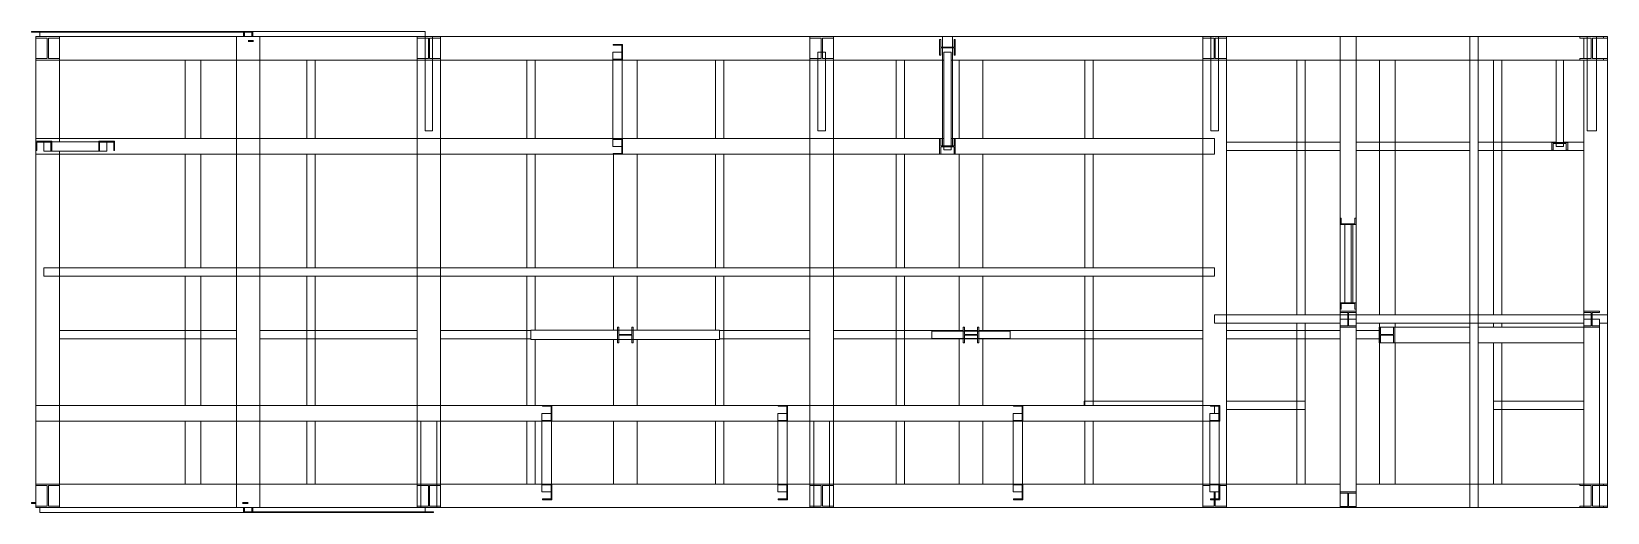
# Model space of a CAD drawing. Header units: inches. Extents: x -430764 to 624329, y 7374 to 217374.
# Drawn here: x -254623 to -244595, y 124047 to 127110 of the extents above; entities that cross this region are included whole.
import ezdxf

# ---------------------------------------------------------------- set-up
doc = ezdxf.new("R2010")
doc.units = ezdxf.units.IN
doc.header["$MEASUREMENT"] = 0
doc.layers.add('CABLETRAYLAYOUT-EMBED 2_DWG$0$DwgTemplate', color=7, linetype='Continuous', lineweight=9)

msp = doc.modelspace()

# ---------------------------------------------------------------- linework, layer by layer
at = {"layer": 'CABLETRAYLAYOUT-EMBED 2_DWG$0$DwgTemplate', "color": 252, "linetype": 'Continuous'}
for p, q in [((-254623, 127110), (-253273, 127110)), ((-254623, 127105), (-254623, 127110)), ((-253273, 127105), (-254623, 127105)), ((-254595, 126411), (-254595, 127078)), ((-254595, 127078), (-254445, 127078)), ((-254595, 126928), (-254595, 127078)), ((-252170, 127078), (-254595, 127078)), ((-254595, 127078), (-254595, 127068)), ((-254445, 127078), (-254595, 127078)), ((-254595, 127068), (-254523, 127068)), ((-254571, 127078), (-254571, 127105)), ((-254523, 127068), (-254523, 126938)), ((-254516, 127068), (-254516, 126938)), ((-254445, 127068), (-254516, 127068)), ((-254445, 126408), (-254445, 127078)), ((-254445, 127068), (-254445, 127078)), ((-253320, 127078), (-253170, 127078)), ((-253320, 124078), (-253320, 127078)), ((-253274, 127105), (-253274, 127078)), ((-253216, 127110), (-253273, 127110)), ((-253273, 127110), (-253273, 127105)), ((-253273, 127105), (-253221, 127105)), ((-253269, 127078), (-253269, 127105)), ((-253221, 127105), (-253221, 127078)), ((-252119, 127110), (-253216, 127110)), ((-253216, 127078), (-253216, 127110)), ((-253170, 124078), (-253170, 127078)), ((-252170, 127078), (-252170, 127068)), ((-252020, 127078), (-252170, 127078)), ((-252170, 126938), (-252170, 127068)), ((-252170, 127068), (-252098, 127068)), ((-252119, 127110), (-252119, 127078)), ((-252119, 127078), (-252119, 126478)), ((-252119, 127078), (-252071, 127078)), ((-252098, 127068), (-252098, 126938)), ((-252091, 127068), (-252020, 127068)), ((-252091, 126938), (-252091, 127068)), ((-252071, 127078), (-252071, 126478)), ((-247170, 127078), (-252020, 127078)), ((-252020, 127068), (-252020, 127078)), ((-252020, 126938), (-252020, 127068)), ((-249670, 127078), (-249520, 127078)), ((-249670, 127077), (-249670, 127078)), ((-249520, 127078), (-249670, 127078)), ((-249670, 127078), (-249670, 127077)), ((-249670, 127077), (-249670, 127067)), ((-249520, 127077), (-249670, 127077)), ((-249670, 126937), (-249670, 127067)), ((-249670, 127067), (-249598, 127067)), ((-249598, 127067), (-249598, 126937)), ((-249591, 127067), (-249520, 127067)), ((-249591, 126937), (-249591, 127067)), ((-249520, 127077), (-249520, 127078)), ((-249520, 127077), (-249520, 127078)), ((-249520, 127067), (-249520, 127077)), ((-249520, 126937), (-249520, 127067)), ((-248826, 127078), (-248763, 127078)), ((-248826, 127011), (-248826, 127078)), ((-248763, 127011), (-248763, 127078)), ((-247170, 127078), (-247170, 127068)), ((-247020, 127078), (-247170, 127078)), ((-247170, 126938), (-247170, 127068)), ((-247170, 127068), (-247098, 127068)), ((-247119, 127078), (-247119, 126478)), ((-247119, 127078), (-247071, 127078)), ((-247098, 127068), (-247098, 126938)), ((-247091, 127068), (-247020, 127068)), ((-247091, 126938), (-247091, 127068)), ((-247071, 127078), (-247071, 126478)), ((-244770, 127078), (-247020, 127078)), ((-247020, 127068), (-247020, 127078)), ((-247020, 126938), (-247020, 127068)), ((-246295, 127078), (-246195, 127078)), ((-246295, 125921), (-246295, 127078)), ((-246195, 125921), (-246195, 127078)), ((-245471, 124078), (-245471, 127078)), ((-245471, 127078), (-245418, 127078)), ((-245418, 124078), (-245418, 127078)), ((-244620, 127078), (-244770, 127078)), ((-244770, 127078), (-244770, 127068)), ((-244770, 127068), (-244698, 127068)), ((-244745, 126938), (-244745, 127068)), ((-244725, 127078), (-244665, 127078)), ((-244725, 127078), (-244725, 126478)), ((-244698, 127068), (-244698, 126938)), ((-244691, 127068), (-244620, 127068)), ((-244691, 126938), (-244691, 127068)), ((-244665, 127078), (-244665, 126478)), ((-244595, 127078), (-244620, 127078)), ((-244620, 127078), (-244595, 127078)), ((-244595, 127078), (-244620, 127078)), ((-244620, 127068), (-244620, 127078)), ((-244620, 127068), (-244595, 127068)), ((-244595, 127068), (-244595, 127078)), ((-244595, 124078), (-244595, 127078)), ((-244595, 127078), (-244595, 126928)), ((-253216, 127052), (-253245, 127052)), ((-253245, 127047), (-253216, 127047)), ((-253216, 127052), (-253211, 127052)), ((-253216, 127047), (-253216, 127052)), ((-253211, 127047), (-253216, 127047)), ((-250925, 126978), (-250865, 126978)), ((-250925, 126978), (-250925, 126378)), ((-250862, 127028), (-250922, 127028)), ((-250922, 127028), (-250922, 127023)), ((-250922, 127023), (-250867, 127023)), ((-250867, 127023), (-250867, 126933)), ((-250865, 126378), (-250865, 126978)), ((-250862, 126928), (-250862, 127028)), ((-249619, 126978), (-249619, 126478)), ((-249619, 126978), (-249571, 126978)), ((-249571, 126978), (-249571, 126478)), ((-248837, 127058), (-248845, 127058)), ((-248845, 127058), (-248845, 126958)), ((-248837, 127011), (-248837, 127058)), ((-248753, 127011), (-248837, 127011)), ((-248837, 127005), (-248753, 127005)), ((-248837, 126958), (-248837, 127005)), ((-248826, 126381), (-248826, 127005)), ((-248819, 126978), (-248771, 126978)), ((-248819, 126978), (-248819, 126356)), ((-248771, 126978), (-248771, 126356)), ((-248763, 126381), (-248763, 127005)), ((-248745, 127058), (-248753, 127058)), ((-248753, 127058), (-248753, 127011)), ((-248753, 127005), (-248753, 126958)), ((-248745, 126958), (-248745, 127058)), ((-254595, 126928), (-254595, 126938)), ((-254523, 126938), (-254595, 126938)), ((-252170, 126928), (-254595, 126928)), ((-254445, 126928), (-254595, 126928)), ((-254516, 126938), (-254445, 126938)), ((-254445, 126938), (-254445, 126928)), ((-253645, 126428), (-253645, 126928)), ((-253545, 126428), (-253545, 126928)), ((-252871, 126428), (-252871, 126928)), ((-252818, 126428), (-252818, 126928)), ((-252170, 126938), (-252170, 126928)), ((-252098, 126938), (-252170, 126938)), ((-252170, 124228), (-252170, 126928)), ((-252170, 126928), (-252020, 126928)), ((-252020, 126938), (-252091, 126938)), ((-252020, 126928), (-252020, 126938)), ((-252020, 124228), (-252020, 126928)), ((-250925, 126928), (-252020, 126928)), ((-251471, 126428), (-251471, 126928)), ((-251418, 126428), (-251418, 126928)), ((-250922, 126933), (-250922, 126928)), ((-250867, 126933), (-250922, 126933)), ((-250922, 126928), (-250862, 126928)), ((-249670, 126928), (-250862, 126928)), ((-250770, 126428), (-250770, 126928)), ((-250271, 126428), (-250271, 126928)), ((-250218, 126428), (-250218, 126928)), ((-249670, 126937), (-249670, 126938)), ((-249619, 126938), (-249670, 126938)), ((-249670, 126937), (-249670, 126927)), ((-249598, 126937), (-249670, 126937)), ((-249670, 124228), (-249670, 126927)), ((-249670, 126927), (-249520, 126927)), ((-249520, 126937), (-249591, 126937)), ((-249571, 126938), (-249520, 126938)), ((-249520, 126938), (-249520, 126937)), ((-249520, 126927), (-249520, 126937)), ((-248819, 126928), (-249520, 126928)), ((-249520, 124228), (-249520, 126927)), ((-249121, 126428), (-249121, 126928)), ((-249068, 126428), (-249068, 126928)), ((-248845, 126958), (-248837, 126958)), ((-247170, 126928), (-248771, 126928)), ((-248753, 126958), (-248745, 126958)), ((-248720, 126428), (-248720, 126928)), ((-248570, 126428), (-248570, 126928)), ((-247921, 126428), (-247921, 126928)), ((-247868, 126428), (-247868, 126928)), ((-247098, 126938), (-247170, 126938)), ((-247170, 126938), (-247170, 126928)), ((-247170, 124078), (-247170, 126928)), ((-247170, 126928), (-247020, 126928)), ((-247020, 126938), (-247091, 126938)), ((-247020, 126928), (-247020, 126938)), ((-244770, 126928), (-247020, 126928)), ((-247020, 124078), (-247020, 126928)), ((-246571, 125305), (-246571, 126928)), ((-246518, 125305), (-246518, 126928)), ((-246045, 125305), (-246045, 126928)), ((-245945, 125305), (-245945, 126928)), ((-245321, 125305), (-245321, 126928)), ((-245268, 125305), (-245268, 126928)), ((-244922, 126928), (-244922, 126378)), ((-244874, 126378), (-244874, 126928)), ((-244770, 126938), (-244770, 126928)), ((-244698, 126938), (-244770, 126938)), ((-244770, 126928), (-244620, 126928)), ((-244745, 125328), (-244745, 126928)), ((-244620, 126938), (-244691, 126938)), ((-244595, 126938), (-244620, 126938)), ((-244620, 126928), (-244620, 126938)), ((-244620, 126928), (-244595, 126928)), ((-244595, 126928), (-244620, 126928)), ((-244595, 126928), (-244595, 126938)), ((-252071, 126478), (-252119, 126478)), ((-249571, 126478), (-249619, 126478)), ((-247071, 126478), (-247119, 126478)), ((-244665, 126478), (-244725, 126478)), ((-254595, 126411), (-254595, 126428)), ((-254595, 126428), (-253171, 126428)), ((-254595, 126411), (-254595, 126351)), ((-254495, 126411), (-254595, 126411)), ((-254590, 126406), (-254500, 126406)), ((-254590, 126351), (-254590, 126406)), ((-254545, 126348), (-254545, 126408)), ((-254145, 126408), (-254545, 126408)), ((-254500, 126406), (-254500, 126351)), ((-254495, 126351), (-254495, 126411)), ((-254195, 126411), (-254195, 126351)), ((-254095, 126411), (-254195, 126411)), ((-254190, 126406), (-254100, 126406)), ((-254190, 126351), (-254190, 126406)), ((-254145, 126408), (-254145, 126348)), ((-254100, 126406), (-254100, 126351)), ((-254095, 126351), (-254095, 126411)), ((-253171, 126428), (-250925, 126428)), ((-253171, 126328), (-253171, 126428)), ((-253171, 126428), (-253171, 126328)), ((-250865, 126378), (-250925, 126378)), ((-250922, 126428), (-250922, 126423)), ((-250862, 126428), (-250922, 126428)), ((-250922, 126423), (-250867, 126423)), ((-250867, 126423), (-250867, 126333)), ((-250862, 126428), (-248845, 126428)), ((-250862, 126328), (-250862, 126428)), ((-248837, 126428), (-248845, 126428)), ((-248845, 126428), (-248845, 126328)), ((-248837, 126428), (-248819, 126428)), ((-248837, 126381), (-248837, 126428)), ((-248753, 126381), (-248837, 126381)), ((-248837, 126328), (-248837, 126375)), ((-248837, 126375), (-248753, 126375)), ((-248771, 126428), (-248753, 126428)), ((-248745, 126428), (-248753, 126428)), ((-248753, 126428), (-248753, 126381)), ((-248753, 126375), (-248753, 126328)), ((-248745, 126428), (-247095, 126428)), ((-248745, 126328), (-248745, 126428)), ((-247095, 126428), (-247095, 126328)), ((-247020, 126405), (-246295, 126405)), ((-246195, 126405), (-245471, 126405)), ((-245418, 126405), (-244922, 126405)), ((-244948, 126402), (-244948, 126354)), ((-244848, 126402), (-244948, 126402)), ((-244940, 126354), (-244940, 126397)), ((-244940, 126397), (-244857, 126397)), ((-244874, 126378), (-244922, 126378)), ((-244874, 126405), (-244745, 126405)), ((-244857, 126397), (-244857, 126354)), ((-244848, 126354), (-244848, 126402)), ((-254595, 126351), (-254590, 126351)), ((-254595, 126328), (-254595, 126351)), ((-254595, 124078), (-254595, 126351)), ((-254595, 126328), (-253171, 126328)), ((-254545, 126348), (-254145, 126348)), ((-254500, 126351), (-254495, 126351)), ((-254445, 124078), (-254445, 126348)), ((-254195, 126351), (-254190, 126351)), ((-254100, 126351), (-254095, 126351)), ((-253645, 125605), (-253645, 126328)), ((-253545, 125605), (-253545, 126328)), ((-253171, 126328), (-250922, 126328)), ((-252871, 125605), (-252871, 126328)), ((-252818, 125605), (-252818, 126328)), ((-251471, 125605), (-251471, 126328)), ((-251418, 125605), (-251418, 126328)), ((-250922, 126333), (-250922, 126328)), ((-250867, 126333), (-250922, 126333)), ((-250922, 126328), (-250862, 126328)), ((-250920, 125605), (-250920, 126328)), ((-250862, 126328), (-248845, 126328)), ((-250770, 125605), (-250770, 126328)), ((-250271, 125605), (-250271, 126328)), ((-250218, 125605), (-250218, 126328)), ((-249121, 125605), (-249121, 126328)), ((-249068, 125605), (-249068, 126328)), ((-248845, 126328), (-248837, 126328)), ((-248837, 126328), (-248753, 126328)), ((-248771, 126356), (-248819, 126356)), ((-248753, 126328), (-248745, 126328)), ((-248745, 126328), (-247095, 126328)), ((-248720, 125605), (-248720, 126328)), ((-248570, 125605), (-248570, 126328)), ((-247921, 125605), (-247921, 126328)), ((-247868, 125605), (-247868, 126328)), ((-247020, 126352), (-246295, 126352)), ((-246195, 126352), (-245471, 126352)), ((-245418, 126352), (-244745, 126352)), ((-244948, 126354), (-244940, 126354)), ((-244857, 126354), (-244848, 126354)), ((-246296, 125921), (-246296, 125881)), ((-246289, 125921), (-246296, 125921)), ((-246296, 125881), (-246195, 125881)), ((-246295, 125381), (-246295, 125881)), ((-246289, 125884), (-246289, 125921)), ((-246202, 125884), (-246289, 125884)), ((-246266, 125381), (-246266, 125881)), ((-246226, 125881), (-246226, 125381)), ((-246216, 125881), (-246216, 125381)), ((-246216, 125881), (-246216, 125381)), ((-246195, 125921), (-246202, 125921)), ((-246202, 125921), (-246202, 125884)), ((-246195, 125881), (-246195, 125921)), ((-246195, 125381), (-246195, 125881)), ((-254545, 125605), (-247095, 125605)), ((-254545, 125552), (-254545, 125605)), ((-247095, 125605), (-247095, 125552)), ((-254545, 125552), (-247095, 125552)), ((-253645, 124728), (-253645, 125552)), ((-253545, 124728), (-253545, 125552)), ((-252871, 124728), (-252871, 125552)), ((-252818, 124728), (-252818, 125552)), ((-251471, 124728), (-251471, 125552)), ((-251418, 125208), (-251418, 125552)), ((-250920, 125208), (-250920, 125552)), ((-250770, 125208), (-250770, 125552)), ((-250271, 125208), (-250271, 125552)), ((-250218, 124728), (-250218, 125552)), ((-249121, 124728), (-249121, 125552)), ((-249068, 124728), (-249068, 125552)), ((-248720, 125202), (-248720, 125552)), ((-248570, 125202), (-248570, 125552)), ((-247921, 124728), (-247921, 125552)), ((-247868, 124728), (-247868, 125552)), ((-246296, 125381), (-246296, 125341)), ((-246195, 125381), (-246296, 125381)), ((-246289, 125378), (-246202, 125378)), ((-246289, 125341), (-246289, 125378)), ((-246202, 125378), (-246202, 125341)), ((-246195, 125341), (-246195, 125381)), ((-247095, 125252), (-247095, 125305)), ((-247095, 125305), (-246248, 125305)), ((-246296, 125341), (-246289, 125341)), ((-246295, 125328), (-246295, 125341)), ((-246295, 125328), (-246295, 125320)), ((-246195, 125328), (-246295, 125328)), ((-246295, 125320), (-246248, 125320)), ((-246295, 125278), (-246295, 125320)), ((-246295, 124078), (-246295, 125278)), ((-246295, 125278), (-246195, 125278)), ((-246248, 125320), (-246248, 125236)), ((-246242, 125236), (-246242, 125320)), ((-246242, 125320), (-246195, 125320)), ((-246242, 125305), (-244698, 125305)), ((-246202, 125341), (-246195, 125341)), ((-246195, 125328), (-246195, 125341)), ((-246195, 125320), (-246195, 125328)), ((-246195, 125278), (-246195, 125320)), ((-246195, 124078), (-246195, 125278)), ((-244645, 125328), (-244745, 125328)), ((-244745, 125328), (-244745, 125320)), ((-244745, 125320), (-244698, 125320)), ((-244745, 125278), (-244745, 125320)), ((-244745, 124078), (-244745, 125278)), ((-244745, 125278), (-244645, 125278)), ((-244698, 125320), (-244698, 125236)), ((-244692, 125320), (-244645, 125320)), ((-244692, 125236), (-244692, 125320)), ((-244692, 125305), (-244595, 125305)), ((-244645, 125320), (-244645, 125328)), ((-244645, 124078), (-244645, 125278)), ((-244595, 125305), (-244595, 125252)), ((-254445, 125205), (-253320, 125205)), ((-253170, 125205), (-252170, 125205)), ((-252020, 125205), (-251445, 125205)), ((-251445, 125148), (-251445, 125208)), ((-251445, 125208), (-250245, 125208)), ((-250887, 125228), (-250895, 125228)), ((-250895, 125228), (-250895, 125128)), ((-250887, 125181), (-250887, 125228)), ((-250803, 125181), (-250887, 125181)), ((-250887, 125175), (-250803, 125175)), ((-250887, 125128), (-250887, 125175)), ((-250795, 125228), (-250803, 125228)), ((-250803, 125228), (-250803, 125181)), ((-250803, 125175), (-250803, 125128)), ((-250795, 125128), (-250795, 125228)), ((-250245, 125208), (-250245, 125148)), ((-250245, 125205), (-249670, 125205)), ((-249520, 125205), (-248695, 125205)), ((-248895, 125202), (-248395, 125202)), ((-248895, 125154), (-248895, 125202)), ((-248687, 125228), (-248695, 125228)), ((-248695, 125228), (-248695, 125128)), ((-248687, 125181), (-248687, 125228)), ((-248687, 125205), (-248603, 125205)), ((-248603, 125181), (-248687, 125181)), ((-248687, 125175), (-248603, 125175)), ((-248687, 125128), (-248687, 125175)), ((-248603, 125228), (-248603, 125181)), ((-248595, 125228), (-248603, 125228)), ((-248603, 125175), (-248603, 125128)), ((-248595, 125128), (-248595, 125228)), ((-248595, 125205), (-247170, 125205)), ((-248395, 125202), (-248395, 125154)), ((-247095, 125252), (-246295, 125252)), ((-247020, 125205), (-246295, 125205)), ((-246571, 124228), (-246571, 125252)), ((-246518, 124228), (-246518, 125252)), ((-246248, 125236), (-246295, 125236)), ((-246295, 125236), (-246295, 125228)), ((-246295, 125228), (-246195, 125228)), ((-246195, 125236), (-246242, 125236)), ((-246195, 125252), (-244745, 125252)), ((-246195, 125228), (-246195, 125236)), ((-246195, 125205), (-246048, 125205)), ((-246048, 125228), (-246048, 125128)), ((-246040, 125228), (-246048, 125228)), ((-246046, 125128), (-246046, 125228)), ((-246046, 125228), (-245471, 125228)), ((-246045, 125228), (-246045, 125252)), ((-246040, 125181), (-246040, 125228)), ((-245956, 125181), (-246040, 125181)), ((-246040, 125128), (-246040, 125175)), ((-246040, 125175), (-245956, 125175)), ((-245948, 125228), (-245956, 125228)), ((-245956, 125228), (-245956, 125181)), ((-245956, 125175), (-245956, 125128)), ((-245948, 125128), (-245948, 125228)), ((-245945, 125228), (-245945, 125252)), ((-245418, 125228), (-244745, 125228)), ((-245321, 125228), (-245321, 125252)), ((-245268, 125228), (-245268, 125252)), ((-244745, 125236), (-244745, 125228)), ((-244698, 125236), (-244745, 125236)), ((-244745, 125228), (-244645, 125228)), ((-244645, 125236), (-244692, 125236)), ((-244645, 125252), (-244595, 125252)), ((-244645, 125228), (-244645, 125236)), ((-254445, 125152), (-253320, 125152)), ((-253170, 125152), (-252170, 125152)), ((-252020, 125152), (-251445, 125152)), ((-251445, 125148), (-250245, 125148)), ((-251418, 124728), (-251418, 125148)), ((-250920, 124728), (-250920, 125148)), ((-250895, 125128), (-250887, 125128)), ((-250803, 125128), (-250795, 125128)), ((-250770, 124728), (-250770, 125148)), ((-250271, 124728), (-250271, 125148)), ((-250245, 125152), (-249670, 125152)), ((-249520, 125152), (-248695, 125152)), ((-248895, 125154), (-248395, 125154)), ((-248720, 124728), (-248720, 125154)), ((-248695, 125128), (-248687, 125128)), ((-248687, 125152), (-248603, 125152)), ((-248603, 125128), (-248595, 125128)), ((-248595, 125152), (-247170, 125152)), ((-248570, 124728), (-248570, 125154)), ((-247020, 125152), (-246295, 125152)), ((-246195, 125152), (-246048, 125152)), ((-246048, 125128), (-246040, 125128)), ((-246046, 125128), (-245471, 125128)), ((-246045, 124228), (-246045, 125128)), ((-245956, 125128), (-245948, 125128)), ((-245945, 124228), (-245945, 125128)), ((-245418, 125128), (-244745, 125128)), ((-245321, 124228), (-245321, 125128)), ((-245268, 124228), (-245268, 125128)), ((-254595, 124728), (-253171, 124728)), ((-254595, 124628), (-254595, 124728)), ((-253171, 124728), (-253171, 124628)), ((-253171, 124728), (-251372, 124728)), ((-253171, 124628), (-253171, 124728)), ((-251375, 124678), (-251375, 124178)), ((-251375, 124678), (-251315, 124678)), ((-251312, 124728), (-251372, 124728)), ((-251372, 124728), (-251372, 124723)), ((-251372, 124723), (-251317, 124723)), ((-251317, 124723), (-251317, 124633)), ((-251315, 124178), (-251315, 124678)), ((-251312, 124628), (-251312, 124728)), ((-251312, 124728), (-249872, 124728)), ((-249875, 124678), (-249875, 124178)), ((-249875, 124678), (-249815, 124678)), ((-249872, 124728), (-249872, 124723)), ((-249812, 124728), (-249872, 124728)), ((-249872, 124723), (-249817, 124723)), ((-249817, 124723), (-249817, 124633)), ((-249815, 124178), (-249815, 124678)), ((-249812, 124728), (-248375, 124728)), ((-249812, 124628), (-249812, 124728)), ((-248377, 124678), (-248317, 124678)), ((-248377, 124678), (-248377, 124178)), ((-248315, 124728), (-248375, 124728)), ((-248375, 124728), (-248375, 124723)), ((-248375, 124723), (-248320, 124723)), ((-248320, 124723), (-248320, 124633)), ((-248317, 124178), (-248317, 124678)), ((-248315, 124628), (-248315, 124728)), ((-248315, 124728), (-247122, 124728)), ((-247925, 124728), (-247925, 124755)), ((-247925, 124755), (-247170, 124755)), ((-247125, 124678), (-247065, 124678)), ((-247125, 124678), (-247125, 124178)), ((-247062, 124728), (-247122, 124728)), ((-247122, 124728), (-247122, 124723)), ((-247122, 124723), (-247067, 124723)), ((-247095, 124723), (-247095, 124678)), ((-247067, 124723), (-247067, 124633)), ((-247065, 124178), (-247065, 124678)), ((-247062, 124628), (-247062, 124728)), ((-247020, 124755), (-246519, 124755)), ((-247020, 124702), (-246519, 124702)), ((-246519, 124755), (-246519, 124702)), ((-245321, 124702), (-245321, 124755)), ((-245321, 124755), (-244745, 124755)), ((-245321, 124702), (-244745, 124702)), ((-254595, 124628), (-253171, 124628)), ((-253645, 124228), (-253645, 124628)), ((-253545, 124228), (-253545, 124628)), ((-253171, 124628), (-252145, 124628)), ((-252871, 124228), (-252871, 124628)), ((-252818, 124228), (-252818, 124628)), ((-252145, 124628), (-252045, 124628)), ((-252145, 124078), (-252145, 124628)), ((-252045, 124078), (-252045, 124628)), ((-252045, 124628), (-251375, 124628)), ((-251471, 124228), (-251471, 124628)), ((-251418, 124228), (-251418, 124628)), ((-251317, 124633), (-251372, 124633)), ((-251372, 124633), (-251372, 124628)), ((-251372, 124628), (-251312, 124628)), ((-251312, 124628), (-249875, 124628)), ((-250920, 124228), (-250920, 124628)), ((-250770, 124228), (-250770, 124628)), ((-250271, 124228), (-250271, 124628)), ((-250218, 124228), (-250218, 124628)), ((-249872, 124633), (-249872, 124628)), ((-249817, 124633), (-249872, 124633)), ((-249872, 124628), (-249812, 124628)), ((-249812, 124628), (-249645, 124628)), ((-249645, 124628), (-249545, 124628)), ((-249645, 124078), (-249645, 124628)), ((-249545, 124078), (-249545, 124628)), ((-249545, 124628), (-248377, 124628)), ((-249121, 124228), (-249121, 124628)), ((-249068, 124228), (-249068, 124628)), ((-248720, 124228), (-248720, 124628)), ((-248570, 124228), (-248570, 124628)), ((-248375, 124633), (-248375, 124628)), ((-248320, 124633), (-248375, 124633)), ((-248375, 124628), (-248315, 124628)), ((-248315, 124628), (-247125, 124628)), ((-247921, 124228), (-247921, 124628)), ((-247868, 124228), (-247868, 124628)), ((-247067, 124633), (-247122, 124633)), ((-247122, 124633), (-247122, 124628)), ((-247122, 124628), (-247062, 124628)), ((-254595, 124078), (-254595, 124228)), ((-252170, 124228), (-254595, 124228)), ((-254445, 124228), (-254595, 124228)), ((-254595, 124228), (-254595, 124218)), ((-254595, 124218), (-254523, 124218)), ((-254523, 124218), (-254523, 124088)), ((-254516, 124218), (-254516, 124088)), ((-254445, 124218), (-254516, 124218)), ((-254445, 124218), (-254445, 124228)), ((-252020, 124228), (-252170, 124228)), ((-252170, 124228), (-252170, 124218)), ((-252170, 124218), (-252098, 124218)), ((-252170, 124088), (-252170, 124218)), ((-252098, 124218), (-252098, 124088)), ((-252091, 124088), (-252091, 124218)), ((-252091, 124218), (-252020, 124218)), ((-252020, 124218), (-252020, 124228)), ((-251375, 124228), (-252020, 124228)), ((-252020, 124088), (-252020, 124218)), ((-251315, 124178), (-251375, 124178)), ((-251372, 124228), (-251372, 124223)), ((-251312, 124228), (-251372, 124228)), ((-251372, 124223), (-251317, 124223)), ((-251317, 124223), (-251317, 124133)), ((-249875, 124228), (-251312, 124228)), ((-251312, 124128), (-251312, 124228)), ((-249815, 124178), (-249875, 124178)), ((-249872, 124228), (-249872, 124223)), ((-249812, 124228), (-249872, 124228)), ((-249872, 124223), (-249817, 124223)), ((-249817, 124223), (-249817, 124133)), ((-249812, 124128), (-249812, 124228)), ((-249670, 124228), (-249812, 124228)), ((-249520, 124228), (-249670, 124228)), ((-249670, 124228), (-249670, 124218)), ((-249670, 124088), (-249670, 124218)), ((-249670, 124218), (-249598, 124218)), ((-249598, 124218), (-249598, 124088)), ((-249591, 124088), (-249591, 124218)), ((-249591, 124218), (-249520, 124218)), ((-248377, 124228), (-249520, 124228)), ((-249520, 124218), (-249520, 124228)), ((-249520, 124088), (-249520, 124218)), ((-248317, 124178), (-248377, 124178)), ((-248375, 124228), (-248375, 124223)), ((-248315, 124228), (-248375, 124228)), ((-248375, 124223), (-248320, 124223)), ((-248320, 124223), (-248320, 124133)), ((-247125, 124228), (-248315, 124228)), ((-248315, 124128), (-248315, 124228)), ((-247170, 124228), (-247170, 124218)), ((-247125, 124228), (-247170, 124228)), ((-247170, 124218), (-247125, 124218)), ((-247065, 124178), (-247125, 124178)), ((-247122, 124228), (-247122, 124223)), ((-247062, 124228), (-247122, 124228)), ((-247122, 124223), (-247067, 124223)), ((-247098, 124178), (-247098, 124133)), ((-247091, 124178), (-247091, 124133)), ((-247067, 124223), (-247067, 124133)), ((-247062, 124128), (-247062, 124228)), ((-246295, 124228), (-247062, 124228)), ((-247020, 124228), (-247062, 124228)), ((-247020, 124218), (-247062, 124218)), ((-247020, 124218), (-247020, 124228)), ((-246295, 124178), (-246295, 124170)), ((-246195, 124178), (-246295, 124178)), ((-246295, 124170), (-246248, 124170)), ((-246248, 124170), (-246248, 124086)), ((-246242, 124170), (-246195, 124170)), ((-246242, 124086), (-246242, 124170)), ((-244770, 124228), (-246195, 124228)), ((-246195, 124170), (-246195, 124178)), ((-244620, 124228), (-244770, 124228)), ((-244770, 124228), (-244770, 124218)), ((-244770, 124218), (-244698, 124218)), ((-244698, 124218), (-244698, 124088)), ((-244691, 124088), (-244691, 124218)), ((-244691, 124218), (-244620, 124218)), ((-244595, 124228), (-244620, 124228)), ((-244620, 124218), (-244620, 124228)), ((-244595, 124228), (-244620, 124228)), ((-244620, 124218), (-244595, 124218)), ((-244595, 124228), (-244595, 124078)), ((-244595, 124218), (-244595, 124228)), ((-254623, 124110), (-254595, 124110)), ((-254623, 124105), (-254623, 124110)), ((-254595, 124105), (-254623, 124105)), ((-254523, 124088), (-254595, 124088)), ((-254595, 124078), (-254595, 124088)), ((-252170, 124078), (-254595, 124078)), ((-254445, 124078), (-254595, 124078)), ((-254445, 124078), (-254595, 124078)), ((-254571, 124047), (-254571, 124078)), ((-254516, 124088), (-254445, 124088)), ((-254445, 124088), (-254445, 124078)), ((-253170, 124078), (-253320, 124078)), ((-253280, 124110), (-253273, 124110)), ((-253273, 124105), (-253280, 124105)), ((-253274, 124078), (-253274, 124047)), ((-253245, 124110), (-253273, 124110)), ((-253273, 124110), (-253273, 124105)), ((-253273, 124105), (-253245, 124105)), ((-253269, 124052), (-253269, 124078)), ((-253221, 124078), (-253221, 124052)), ((-253216, 124052), (-253216, 124078)), ((-252170, 124088), (-252170, 124078)), ((-252098, 124088), (-252170, 124088)), ((-252170, 124078), (-252020, 124078)), ((-252045, 124078), (-252145, 124078)), ((-252119, 124078), (-252119, 124052)), ((-252020, 124088), (-252091, 124088)), ((-252020, 124078), (-252020, 124088)), ((-249670, 124078), (-252020, 124078)), ((-251372, 124133), (-251372, 124128)), ((-251317, 124133), (-251372, 124133)), ((-251372, 124128), (-251312, 124128)), ((-249872, 124133), (-249872, 124128)), ((-249817, 124133), (-249872, 124133)), ((-249872, 124128), (-249812, 124128)), ((-249670, 124088), (-249670, 124078)), ((-249598, 124088), (-249670, 124088)), ((-249670, 124078), (-249520, 124078)), ((-249545, 124078), (-249645, 124078)), ((-249520, 124088), (-249591, 124088)), ((-249520, 124078), (-249520, 124088)), ((-246295, 124078), (-249520, 124078)), ((-248320, 124133), (-248375, 124133)), ((-248375, 124133), (-248375, 124128)), ((-248375, 124128), (-248315, 124128)), ((-247098, 124088), (-247170, 124088)), ((-247170, 124078), (-247170, 124088)), ((-247020, 124078), (-247170, 124078)), ((-247020, 124078), (-247170, 124078)), ((-247122, 124133), (-247122, 124128)), ((-247067, 124133), (-247122, 124133)), ((-247122, 124128), (-247062, 124128)), ((-247098, 124128), (-247098, 124088)), ((-247091, 124128), (-247091, 124088)), ((-247091, 124088), (-247020, 124088)), ((-247020, 124088), (-247020, 124078)), ((-246248, 124086), (-246295, 124086)), ((-246295, 124086), (-246295, 124078)), ((-246295, 124078), (-246195, 124078)), ((-246195, 124078), (-246295, 124078)), ((-246195, 124086), (-246242, 124086)), ((-246195, 124078), (-246195, 124086)), ((-244770, 124078), (-246195, 124078)), ((-245418, 124078), (-245471, 124078)), ((-244698, 124088), (-244770, 124088)), ((-244770, 124088), (-244770, 124078)), ((-244770, 124078), (-244620, 124078)), ((-244645, 124078), (-244745, 124078)), ((-244620, 124088), (-244691, 124088)), ((-244620, 124078), (-244620, 124088)), ((-244595, 124088), (-244620, 124088)), ((-244595, 124078), (-244620, 124078)), ((-244595, 124078), (-244620, 124078)), ((-244620, 124078), (-244595, 124078)), ((-244595, 124078), (-244595, 124088)), ((-254571, 124047), (-253274, 124047)), ((-253274, 124047), (-253216, 124047)), ((-253216, 124052), (-253269, 124052)), ((-253216, 124052), (-252066, 124052)), ((-253216, 124047), (-253216, 124052)), ((-252066, 124047), (-253216, 124047)), ((-252066, 124052), (-252066, 124047))]:
    msp.add_line(p, q, dxfattribs=at)

doc.saveas('drawing.dxf')
